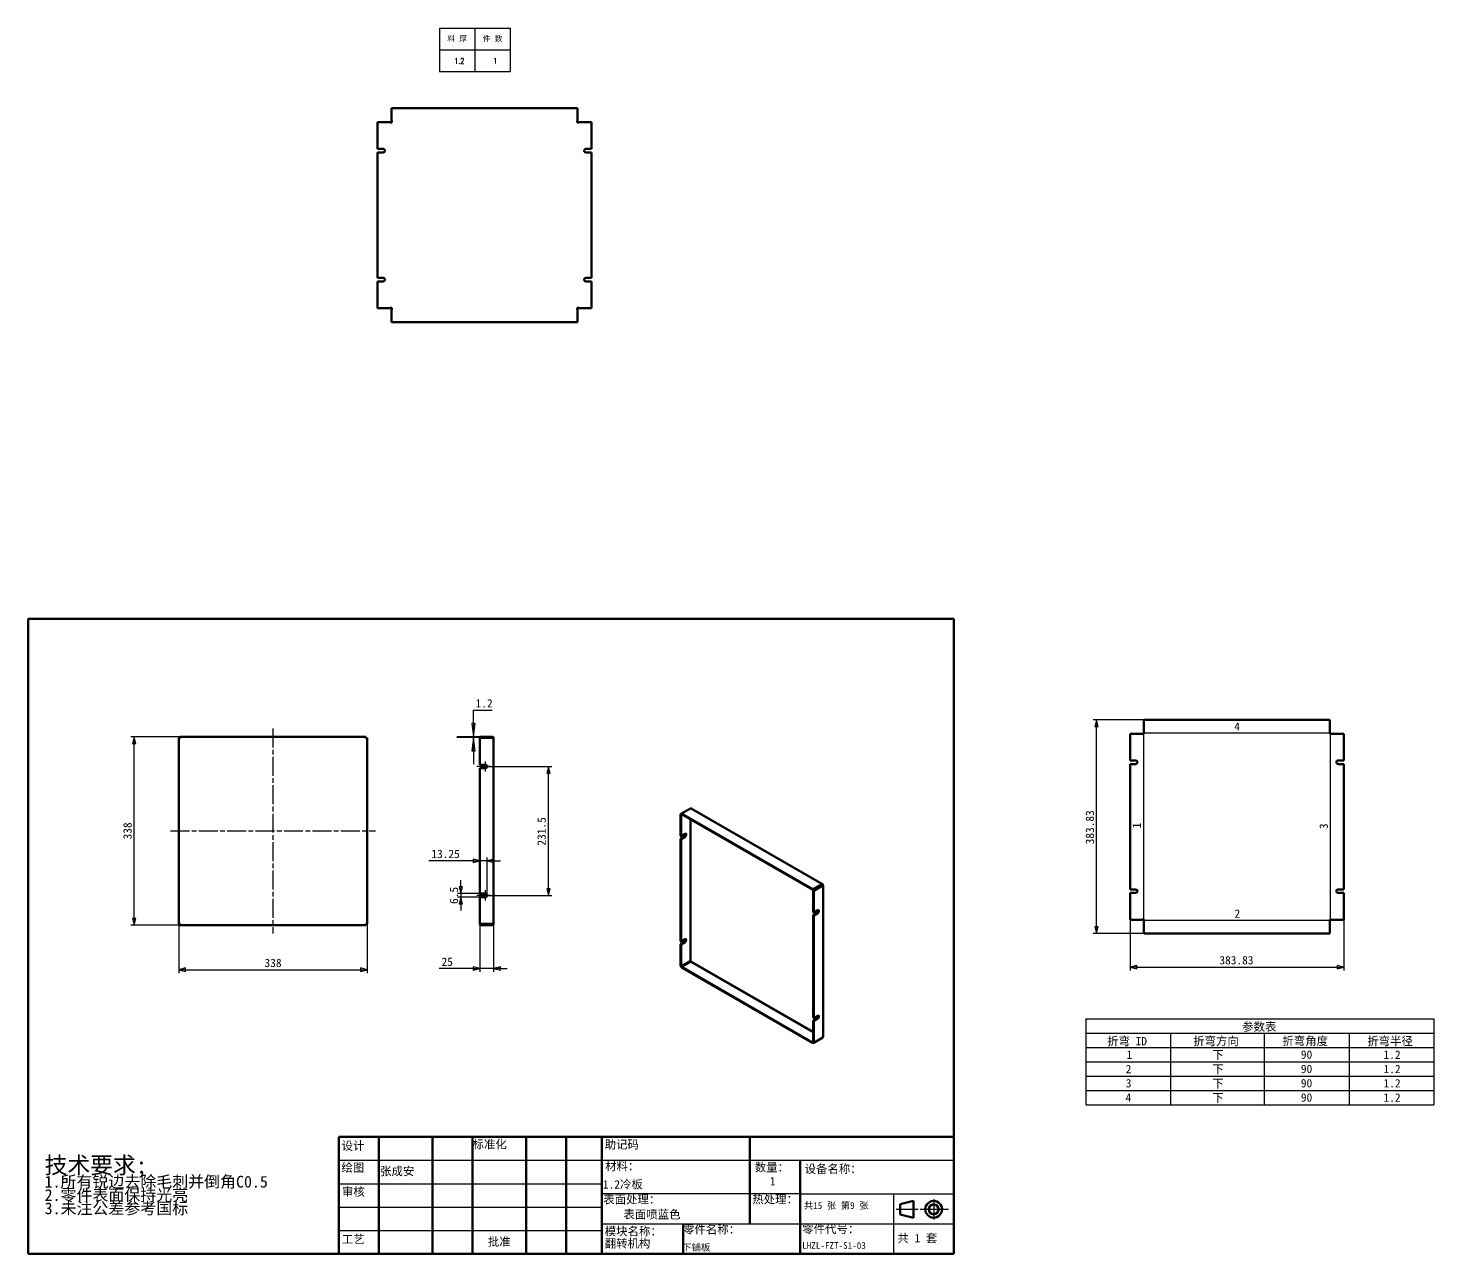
# Model space of a CAD drawing. Header units: millimetres. Extents: x 60 to 68084, y -19159 to 2261.
# Drawn here: x 60 to 2584, y 60 to 2261 of the extents above; entities that cross this region are included whole.
import ezdxf
from ezdxf.enums import TextEntityAlignment as Align

# ---------------------------------------------------------------- set-up
doc = ezdxf.new("R2010")
doc.units = ezdxf.units.MM
doc.header["$LTSCALE"] = 6
doc.linetypes.add('CHAIN', pattern=[0.3543, 0.2362, -0.0295, 0.0591, -0.0295])
for name, color, linetype, lineweight, true_color in [('中心标记 (ISO)', 1, 'Continuous', 25, 0xff0000), ('中心线 (ISO)', 1, 'Continuous', 25, 0xff0000), ('尺寸 (ISO)', 5, 'Continuous', 25, 0x0000ff)]:
    doc.layers.add(name, color=color, linetype=linetype, lineweight=lineweight, true_color=true_color)
for name, color, linetype, lineweight in [('可见 (ISO)', 7, 'Continuous', 50), ('可见窄的 (ISO)', 7, 'Continuous', 35), ('图框 (ISO)', 7, 'Continuous', 70), ('标题 (ISO)', 7, 'Continuous', 50), ('符号 (ISO)', 7, 'Continuous', 25)]:
    doc.layers.add(name, color=color, linetype=linetype, lineweight=lineweight)
doc.styles.add('DIM', font='romans.shx', dxfattribs={"width": 0.8, "bigfont": 'bigfont.shx'})
doc.styles.get("Standard").update_dxf_attribs({"font": 'simfang.ttf'})
doc.styles.add('文本样式19', font='tahoma.ttf')
doc.styles.add('文本样式91', font='simfang.ttf')
doc.styles.add('注释文本 (ISO)', font='simfang.ttf')
doc.dimstyles.new('默认 (GB)', dxfattribs={"dimscale": 6, "dimtxt": 2.5, "dimasz": 2, "dimexe": 1, "dimexo": 0, "dimgap": 0.75, "dimtad": 1, "dimtoh": 1, "dimrnd": 1e-08, "dimdsep": 46, "dimtxsty": '注释文本 (ISO)', "dimblk": 'Filled-2', "dimcen": 0.09, "dimdle": 10, "dimclrd": 256, "dimclre": 256, "dimclrt": 256, "dimaunit": 1, "dimadec": 3, "dimazin": 2, "dimtfac": 0.52, "dimtmove": 0, "dimatfit": 3, "dimldrblk": 'Filled-1', "dimfxl": 0, "dimtolj": 1, "dimlwd": -1, "dimlwe": -1, "dimarcsym": 0})
doc.dimstyles.new('默认 - 类型 1 (GB)', dxfattribs={"dimscale": 6, "dimtxt": 2.5, "dimasz": 4, "dimexe": 5, "dimexo": 0, "dimgap": 0.75, "dimtad": 1, "dimtoh": 1, "dimrnd": 1e-08, "dimdsep": 46, "dimtxsty": '注释文本 (ISO)', "dimblk": 'Filled-1', "dimcen": 0.09, "dimdle": 10, "dimclrd": 256, "dimclre": 256, "dimclrt": 256, "dimaunit": 1, "dimadec": 3, "dimazin": 2, "dimtfac": 1.4, "dimtmove": 0, "dimatfit": 3, "dimldrblk": 'Filled-1', "dimfxl": 0, "dimtolj": 1, "dimtzin": 0, "dimlwd": -1, "dimlwe": -1, "dimarcsym": 0})

# ---------------------------------------------------------------- blocks, each defined once
blk = doc.blocks.new('图框 A3-A4')
at = {"layer": '图框 (ISO)'}
for p, q in [((287, 200), (10, 200)), ((10, 200), (10, 10)), ((287, 10), (287, 200)), ((10, 10), (287, 10))]:
    blk.add_line(p, q, dxfattribs=at)
blk = doc.blocks.new('标题栏 GB1')
at = {"layer": '标题 (ISO)'}
for p, q in [((194.57, 65.23), (194.57, 72.23)), ((194.57, 72.23), (378.57, 72.23)), ((206.57, 65.23), (206.57, 72.23)), ((222.57, 65.23), (222.57, 72.23)), ((234.57, 65.23), (234.57, 72.23)), ((250.57, 65.23), (250.57, 72.23)), ((262.57, 65.23), (262.57, 72.23)), ((273.31, 65.23), (273.31, 72.23)), ((317.57, 65.23), (317.57, 72.23)), ((378.57, 72.23), (378.57, 65.23)), ((194.57, 37.23), (194.57, 65.23)), ((206.57, 37.23), (206.57, 65.23)), ((222.57, 44.23), (222.57, 65.23)), ((234.57, 37.23), (234.57, 65.23)), ((250.57, 37.23), (250.57, 65.23)), ((262.57, 37.23), (262.57, 65.23)), ((273.31, 65.23), (273.31, 37.23)), ((317.57, 55.23), (317.57, 65.23)), ((378.57, 65.23), (378.57, 37.23)), ((317.57, 55.23), (317.57, 46.23)), ((366.57, 53.06), (362.57, 52.06)), ((362.57, 52.06), (362.57, 49.06)), ((366.57, 48.06), (366.57, 53.06)), ((362.57, 49.06), (366.57, 48.06)), ((222.57, 44.23), (222.57, 37.23)), ((297.57, 46.23), (297.57, 37.23)), ((378.57, 37.23), (194.57, 37.23))]:
    blk.add_line(p, q, dxfattribs=at)
at = {"layer": '标题 (ISO)', "lineweight": 25}
for p, q in [((194.57, 65.23), (273.31, 65.23)), ((273.31, 65.23), (378.57, 65.23)), ((194.57, 58.23), (273.31, 58.23)), ((332.57, 55.23), (273.31, 55.23)), ((332.57, 55.23), (378.57, 55.23)), ((360.57, 55.23), (360.57, 46.23)), ((194.57, 51.23), (273.31, 51.23)), ((361.32, 50.56), (367.88, 50.56)), ((368.55, 50.56), (370.07, 50.56)), ((370.07, 50.56), (376.97, 50.56)), ((372.58, 53.56), (372.58, 47.56)), ((194.57, 44.23), (273.31, 44.23)), ((273.31, 46.23), (378.57, 46.23)), ((360.57, 46.23), (360.57, 37.23))]:
    blk.add_line(p, q, dxfattribs=at)
at = {"layer": '标题 (ISO)', "lineweight": 50}
blk.add_line((332.57, 65.23), (332.57, 37.23), dxfattribs=at)
at = {"layer": '标题 (ISO)'}
for radius in [2.5, 1.5]:
    blk.add_circle((372.57, 50.56), radius, dxfattribs=at)
at = {"layer": '标题 (ISO)', "char_height": 2.5, "style": '注释文本 (ISO)'}
for s, insert, attachment_point in [('\\f仿宋|b0|i0;标准化', (234.57, 71.28), 1), ('助记码', (274.11, 71.21), 1), ('\\f仿宋|b0|i0;设计', (195.38, 70.83), 1), ('\\f仿宋|b0|i0;绘图', (195.35, 64.28), 1), ('张成安', (206.92, 63.22), 1), ('\\f仿宋|b0|i0;材料：', (274.24, 64.72), 1), ('\\f仿宋|b0|i0;数量：', (319.04, 64.37), 1), ('\\f仿宋|b0|i0;审核', (195.48, 57.07), 1), ('\\f仿宋|b0|i0;热处理：', (318.29, 54.82), 1), ('\\f仿宋|b0|i0;批准', (242.57, 40.73), 5), ('\\f仿宋|b0|i0;零件名称：', (297.57, 45.8), 1), ('\\f仿宋|b0|i0;零件代号：', (333.25, 45.9), 1)]:
    blk.add_mtext(s, dxfattribs=dict(at, insert=insert, attachment_point=attachment_point))
at = {"layer": '标题 (ISO)', "char_height": 2.5, "attachment_point": 1, "style": '注释文本 (ISO)'}
for s, insert, line_spacing_factor in [('设备名称：\\P', (333.96, 63.91), 0.856364), ('模块名称：\\P\\fArial|b0|i0;\\H2.5000;翻转机构', (274.14, 45.23), 0.872369)]:
    blk.add_mtext(s, dxfattribs=dict(at, insert=insert, line_spacing_factor=line_spacing_factor))
at = {"layer": '标题 (ISO)', "attachment_point": 1, "style": '注释文本 (ISO)'}
for s, insert, char_height, width in [('\\f仿宋|b0|i0;表面处理：', (273.7, 54.78), 2.5, 18.7135), ('\\f仿宋|b0|i0;\\H2.0000;共15 张 第9 张', (333.72, 52.69), 2, 27.2374), ('\\f仿宋|b0|i0;工艺', (195.45, 42.85), 2.5, 7.4854), ('  共 1 套', (358.32, 43.18), 2.5, 17.7919)]:
    blk.add_mtext(s, dxfattribs=dict(at, insert=insert, char_height=char_height, width=width))
at = {"layer": '标题 (ISO)'}
for tag, p, height, style in [('材料_001', (273.59, 56.78), 2.5, '注释文本 (ISO)'), ('零件代号_001', (297.32, 38.16), 2, '文本样式91'), ('描述_001', (333.22, 38.74), 2, '文本样式91')]:
    blk.add_attdef(tag, p, '', height=height, dxfattribs=dict(at, style=style))
at = {"layer": '标题 (ISO)', "style": '文本样式91'}
blk.add_attdef('热处理', text='', height=2, dxfattribs=at).set_placement((318.2, 50.63), align=Align.TOP_LEFT)
at = {"layer": '标题 (ISO)', "style": '文本样式19'}
for tag, p in [('工程核准人', (256.57, 40.73)), ('工程批准日期', (267.94, 40.73))]:
    blk.add_attdef(tag, text='', height=1, dxfattribs=at).set_placement(p, align=Align.MIDDLE_CENTER)
blk = doc.blocks.new('Filled-2')
at = {"color": 0}
for p, q in [((0, 0), (-1, 0.25)), ((-1, 0.25), (-1, -0.25)), ((-1, 0), (0, 0)), ((-1, -0.25), (0, 0))]:
    blk.add_line(p, q, dxfattribs=at)
at = {"color": 0, "flags": 128}
blk.add_lwpolyline([(-1, -0.25), (0, 0), (-1, 0.25), (-1, -0.25)], dxfattribs=at)
at = {"color": 0}
blk.add_solid([(-1, -0.25), (0, 0), (-1, 0.25), (-1, -0.25)], dxfattribs=at)
blk = doc.blocks.new('*D8')
at = {"layer": 'Defpoints', "color": 0, "transparency": 16777216}
for p in [(330.6, 652.7), (668.6, 652.7), (668.6, 570.3)]:
    blk.add_point(p, dxfattribs=at)
at = {"layer": '尺寸 (ISO)', "transparency": 16777216}
for p, q in [((330.6, 652.7), (330.6, 564.3)), ((668.6, 652.7), (668.6, 564.3)), ((342.6, 570.3), (656.6, 570.3))]:
    blk.add_line(p, q, dxfattribs=at)
at = {"layer": '尺寸 (ISO)', "transparency": 16777216, "xscale": 12, "yscale": 12, "zscale": 12, "rotation": 180}
blk.add_blockref('Filled-2', (330.6, 570.3), dxfattribs=at)
at = {"layer": '尺寸 (ISO)', "transparency": 16777216, "xscale": 12, "yscale": 12, "zscale": 12}
blk.add_blockref('Filled-2', (668.6, 570.3), dxfattribs=at)
at = {"layer": '尺寸 (ISO)', "transparency": 16777216, "insert": (484.5, 590), "char_height": 15, "attachment_point": 1, "style": '注释文本 (ISO)'}
blk.add_mtext('\\A1;338', dxfattribs=at)
blk = doc.blocks.new('Filled-1')
at = {"color": 0}
for p, q in [((0, 0), (-1, 0.125)), ((-1, 0.125), (-1, -0.125)), ((-1, 0), (0, 0)), ((-1, -0.125), (0, 0))]:
    blk.add_line(p, q, dxfattribs=at)
at = {"color": 0, "flags": 128}
blk.add_lwpolyline([(-1, -0.125), (0, 0), (-1, 0.125), (-1, -0.125)], dxfattribs=at)
at = {"color": 0}
blk.add_solid([(-1, -0.125), (0, 0), (-1, 0.125), (-1, -0.125)], dxfattribs=at)
blk = doc.blocks.new('*D9')
at = {"layer": 'Defpoints', "color": 0, "transparency": 16777216}
for p in [(250.6, 988.3), (333, 988.3), (333, 650.3)]:
    blk.add_point(p, dxfattribs=at)
at = {"layer": '尺寸 (ISO)', "transparency": 16777216}
for p, q in [((333, 988.3), (244.6, 988.3)), ((250.6, 662.3), (250.6, 976.3)), ((333, 650.3), (244.6, 650.3))]:
    blk.add_line(p, q, dxfattribs=at)
at = {"layer": '尺寸 (ISO)', "transparency": 16777216, "xscale": 12, "yscale": 12, "zscale": 12}
for p, rotation in [((250.6, 988.3), 90), ((250.6, 650.3), 270)]:
    blk.add_blockref('Filled-2', p, dxfattribs=dict(at, rotation=rotation))
at = {"layer": '尺寸 (ISO)', "transparency": 16777216, "insert": (230.9, 804.1), "char_height": 15, "attachment_point": 1, "rotation": 90, "style": '注释文本 (ISO)'}
blk.add_mtext('\\A1;338', dxfattribs=at)
blk = doc.blocks.new('*D10')
at = {"layer": 'Defpoints', "color": 0, "transparency": 16777216}
for p in [(870.9, 652.4), (895.9, 652.7), (870.9, 572.4)]:
    blk.add_point(p, dxfattribs=at)
at = {"layer": '尺寸 (ISO)', "transparency": 16777216}
for p, q in [((870.9, 652.4), (870.9, 566.4)), ((895.9, 652.7), (895.9, 566.4)), ((858.9, 572.4), (797.8, 572.4)), ((895.9, 572.4), (870.9, 572.4)), ((907.9, 572.4), (919.9, 572.4))]:
    blk.add_line(p, q, dxfattribs=at)
at = {"layer": '尺寸 (ISO)', "transparency": 16777216, "xscale": 12, "yscale": 12, "zscale": 12}
blk.add_blockref('Filled-2', (870.9, 572.4), dxfattribs=at)
at = {"layer": '尺寸 (ISO)', "transparency": 16777216, "xscale": 12, "yscale": 12, "zscale": 12, "rotation": 180}
blk.add_blockref('Filled-2', (895.9, 572.4), dxfattribs=at)
at = {"layer": '尺寸 (ISO)', "transparency": 16777216, "insert": (802.3, 592), "char_height": 15, "attachment_point": 1, "style": '注释文本 (ISO)'}
blk.add_mtext('\\A1;25', dxfattribs=at)
blk = doc.blocks.new('*D11')
at = {"layer": 'Defpoints', "color": 0, "transparency": 16777216}
for p in [(870.9, 706.8), (836.7, 700.3), (870.9, 700.3)]:
    blk.add_point(p, dxfattribs=at)
at = {"layer": '尺寸 (ISO)', "transparency": 16777216}
for p, q in [((870.9, 706.8), (830.7, 706.8)), ((836.7, 718.8), (836.7, 730.8)), ((836.7, 706.8), (836.7, 700.3)), ((870.9, 700.3), (830.7, 700.3)), ((836.7, 688.3), (836.7, 676.3))]:
    blk.add_line(p, q, dxfattribs=at)
at = {"layer": '尺寸 (ISO)', "transparency": 16777216, "xscale": 12, "yscale": 12, "zscale": 12}
for p, rotation in [((836.7, 706.8), 270), ((836.7, 700.3), 90)]:
    blk.add_blockref('Filled-2', p, dxfattribs=dict(at, rotation=rotation))
at = {"layer": '尺寸 (ISO)', "transparency": 16777216, "insert": (817, 688.3), "char_height": 15, "attachment_point": 1, "rotation": 90, "style": '注释文本 (ISO)'}
blk.add_mtext('\\A1;6.5', dxfattribs=at)
blk = doc.blocks.new('*D12')
at = {"layer": 'Defpoints', "color": 0, "transparency": 16777216}
for p in [(880.9, 935.1), (994.2, 935.1), (884.1, 703.6)]:
    blk.add_point(p, dxfattribs=at)
at = {"layer": '尺寸 (ISO)', "transparency": 16777216}
for p, q in [((880.9, 935.1), (1000.2, 935.1)), ((994.2, 715.6), (994.2, 923.1)), ((884.1, 703.6), (1000.2, 703.6))]:
    blk.add_line(p, q, dxfattribs=at)
at = {"layer": '尺寸 (ISO)', "transparency": 16777216, "xscale": 12, "yscale": 12, "zscale": 12}
for p, rotation in [((994.2, 935.1), 90), ((994.2, 703.6), 270)]:
    blk.add_blockref('Filled-2', p, dxfattribs=dict(at, rotation=rotation))
at = {"layer": '尺寸 (ISO)', "transparency": 16777216, "insert": (974.4, 793.1), "char_height": 15, "attachment_point": 1, "rotation": 90, "style": '注释文本 (ISO)'}
blk.add_mtext('\\A1;231.5', dxfattribs=at)
blk = doc.blocks.new('*D13')
at = {"layer": 'Defpoints', "color": 0, "transparency": 16777216}
for p in [(884.1, 765.9), (870.9, 700.3), (884.1, 703.6)]:
    blk.add_point(p, dxfattribs=at)
at = {"layer": '尺寸 (ISO)', "transparency": 16777216}
for p, q in [((858.9, 765.9), (779.6, 765.9)), ((870.9, 700.3), (870.9, 771.9)), ((884.1, 765.9), (870.9, 765.9)), ((884.1, 703.6), (884.1, 771.9)), ((896.1, 765.9), (908.1, 765.9))]:
    blk.add_line(p, q, dxfattribs=at)
at = {"layer": '尺寸 (ISO)', "transparency": 16777216, "xscale": 12, "yscale": 12, "zscale": 12}
blk.add_blockref('Filled-2', (870.9, 765.9), dxfattribs=at)
at = {"layer": '尺寸 (ISO)', "transparency": 16777216, "xscale": 12, "yscale": 12, "zscale": 12, "rotation": 180}
blk.add_blockref('Filled-2', (884.1, 765.9), dxfattribs=at)
at = {"layer": '尺寸 (ISO)', "transparency": 16777216, "insert": (784.1, 785.7), "char_height": 15, "attachment_point": 1, "style": '注释文本 (ISO)'}
blk.add_mtext('\\A1;13.25', dxfattribs=at)
blk = doc.blocks.new('加工')
at = {"layer": '符号 (ISO)', "insert": (-36.68, 11.05), "char_height": 2.5, "width": 80.4946, "attachment_point": 1, "line_spacing_factor": 0.683636, "style": '注释文本 (ISO)'}
blk.add_mtext('{\\H2x;技术要求;\\P\\H0.7x;1.所有锐边去除毛刺并倒角C0.5\\H2.12498x; \\H0.47059x;\\P2.零件表面保持光亮\\H1.84035x; \\H0.54337x;\\P3.未注公差参考国标\\H1.80945x; }', dxfattribs=at)
blk = doc.blocks.new('*D14')
at = {"layer": 'Defpoints', "color": 0, "transparency": 16777216}
for p in [(2038.6, 660), (2422.5, 660), (2422.5, 575)]:
    blk.add_point(p, dxfattribs=at)
at = {"layer": '尺寸 (ISO)', "transparency": 16777216}
for p, q in [((2038.6, 660), (2038.6, 569)), ((2422.5, 660), (2422.5, 569)), ((2050.6, 575), (2410.5, 575))]:
    blk.add_line(p, q, dxfattribs=at)
at = {"layer": '尺寸 (ISO)', "transparency": 16777216, "xscale": 12, "yscale": 12, "zscale": 12, "rotation": 180}
blk.add_blockref('Filled-2', (2038.6, 575), dxfattribs=at)
at = {"layer": '尺寸 (ISO)', "transparency": 16777216, "xscale": 12, "yscale": 12, "zscale": 12}
blk.add_blockref('Filled-2', (2422.5, 575), dxfattribs=at)
at = {"layer": '尺寸 (ISO)', "transparency": 16777216, "insert": (2199, 594.8), "char_height": 15, "attachment_point": 1, "style": '注释文本 (ISO)'}
blk.add_mtext('\\A1;383.83', dxfattribs=at)
blk = doc.blocks.new('*D15')
at = {"layer": 'Defpoints', "color": 0, "transparency": 16777216}
for p in [(1978.6, 1018.9), (2063.6, 1018.9), (2063.6, 635)]:
    blk.add_point(p, dxfattribs=at)
at = {"layer": '尺寸 (ISO)', "transparency": 16777216}
for p, q in [((2063.6, 1018.9), (1972.6, 1018.9)), ((1978.6, 647), (1978.6, 1006.9)), ((2063.6, 635), (1972.6, 635))]:
    blk.add_line(p, q, dxfattribs=at)
at = {"layer": '尺寸 (ISO)', "transparency": 16777216, "xscale": 12, "yscale": 12, "zscale": 12}
for p, rotation in [((1978.6, 1018.9), 90), ((1978.6, 635), 270)]:
    blk.add_blockref('Filled-2', p, dxfattribs=dict(at, rotation=rotation))
at = {"layer": '尺寸 (ISO)', "transparency": 16777216, "insert": (1958.9, 795.3), "char_height": 15, "attachment_point": 1, "rotation": 90, "style": '注释文本 (ISO)'}
blk.add_mtext('\\A1;383.83', dxfattribs=at)
blk = doc.blocks.new('表格1')
at = {"layer": '符号 (ISO)'}
for p, q in [((326.51, 80.31), (430.69, 80.31)), ((326.51, 80.31), (326.51, 76.03)), ((430.69, 80.31), (430.69, 76.03)), ((326.51, 76.03), (430.69, 76.03)), ((326.51, 76.03), (326.51, 71.76)), ((351.91, 76.03), (351.91, 71.76)), ((379.89, 76.03), (379.89, 71.76)), ((405.29, 76.03), (405.29, 71.76)), ((430.69, 76.03), (430.69, 71.76)), ((326.51, 71.76), (430.69, 71.76)), ((326.51, 71.76), (326.51, 54.64)), ((351.91, 71.76), (351.91, 54.64)), ((379.89, 71.76), (379.89, 54.64)), ((405.29, 71.76), (405.29, 54.64)), ((430.69, 71.76), (430.69, 54.64)), ((326.51, 67.48), (430.69, 67.48)), ((326.51, 63.2), (430.69, 63.2)), ((326.51, 58.92), (430.69, 58.92)), ((326.51, 54.64), (430.69, 54.64))]:
    blk.add_line(p, q, dxfattribs=at)
at = {"layer": '符号 (ISO)', "char_height": 2.5, "attachment_point": 7, "style": '注释文本 (ISO)'}
for s, insert in [('参数表', (373.32, 76.43)), ('折弯 ID', (332.92, 72.13)), ('折弯方向', (358.67, 72.13)), ('折弯角度', (385.36, 72.13)), ('折弯半径', (410.76, 72.13)), ('1', (338.73, 68.34)), ('下', (364.38, 68.02)), ('90', (390.88, 68.34)), ('1.2', (415.63, 68.32)), ('2', (338.47, 64.07)), ('下', (364.38, 63.74)), ('90', (390.88, 64.06)), ('1.2', (415.63, 64.04)), ('3', (338.5, 59.78)), ('下', (364.38, 59.47)), ('90', (390.88, 59.78)), ('1.2', (415.63, 59.77)), ('4', (338.4, 55.52)), ('下', (364.38, 55.19)), ('90', (390.88, 55.5)), ('1.2', (415.63, 55.49))]:
    blk.add_mtext(s, dxfattribs=dict(at, insert=insert))
blk = doc.blocks.new('2dTransSymbol1')
at = {"layer": '符号 (ISO)', "insert": (343.01, 137.34), "char_height": 2.5, "attachment_point": 7, "rotation": 90, "style": '注释文本 (ISO)'}
blk.add_mtext('1', dxfattribs=at)
blk = doc.blocks.new('2dTransSymbol2')
at = {"layer": '符号 (ISO)', "insert": (371.01, 110.58), "char_height": 2.5, "attachment_point": 7, "style": '注释文本 (ISO)'}
blk.add_mtext('2', dxfattribs=at)
blk = doc.blocks.new('2dTransSymbol3')
at = {"layer": '符号 (ISO)', "insert": (399, 137.11), "char_height": 2.5, "attachment_point": 7, "rotation": 90, "style": '注释文本 (ISO)'}
blk.add_mtext('3', dxfattribs=at)
blk = doc.blocks.new('2dTransSymbol4')
at = {"layer": '符号 (ISO)', "insert": (370.95, 166.57), "char_height": 2.5, "attachment_point": 7, "style": '注释文本 (ISO)'}
blk.add_mtext('4', dxfattribs=at)
blk = doc.blocks.new('*D24')
at = {"transparency": 16777216}
for p, q in [((859.8, 1012.3), (859.8, 1036.3)), ((859.8, 1036.3), (893.3, 1036.3)), ((870.9, 988.3), (829.8, 988.3)), ((870.9, 987.1), (829.8, 987.1)), ((859.8, 987.1), (859.8, 988.3)), ((859.8, 963.1), (859.8, 939.1))]:
    blk.add_line(p, q, dxfattribs=at)
at = {"layer": 'Defpoints', "color": 0, "transparency": 16777216}
for p in [(859.8, 988.3), (870.9, 988.3), (870.9, 987.1)]:
    blk.add_point(p, dxfattribs=at)
at = {"transparency": 16777216, "xscale": 24, "yscale": 24, "zscale": 24}
for p, rotation in [((859.8, 988.3), 270), ((859.8, 987.1), 90)]:
    blk.add_blockref('Filled-1', p, dxfattribs=dict(at, rotation=rotation))
at = {"transparency": 16777216, "insert": (878.8, 1048.4), "char_height": 15, "attachment_point": 5, "style": '注释文本 (ISO)'}
blk.add_mtext('\\A1;1.2', dxfattribs=at)
blk = doc.blocks.new('*T26')
at = {"color": 0, "linetype": 'ByBlock', "lineweight": -2, "transparency": 16777216}
for p, q in [((0, 0), (127, 0)), ((0, 0), (0, -78)), ((63.5, 0), (63.5, -78)), ((127, 0), (127, -78)), ((0, -39), (127, -39)), ((0, -78), (127, -78))]:
    blk.add_line(p, q, dxfattribs=at)
at = {"color": 0, "transparency": 16777216, "char_height": 10, "width": 60.5, "attachment_point": 5}
for s, insert in [('{\\fSimSun|b0|i0|c134|p2;料 厚}', (31.75, -19.5)), ('{\\fSimSun|b0|i0|c134|p2;件 数}', (95.25, -19.5))]:
    blk.add_mtext(s, dxfattribs=dict(at, insert=insert))
blk = doc.blocks.new('拆图参数')
blk.add_blockref('*T26', (-63.5, 78))
at = {"style": 'DIM', "width": 0.8}
blk.add_attdef('6', text='', height=10, dxfattribs=at).set_placement((-37.1, 18.9), align=Align.MIDDLE_LEFT)
blk.add_attdef('1', text='', height=10, dxfattribs=at).set_placement((36.6, 19.3), align=Align.MIDDLE_CENTER)

msp = doc.modelspace()

# ---------------------------------------------------------------- linework, layer by layer
at = {"layer": '中心标记 (ISO)', "linetype": 'CHAIN', "ltscale": 4.49103}
for p, q in [((890.111, 935.069), (865.861, 935.069)), ((890.111, 703.569), (865.861, 703.569))]:
    msp.add_line(p, q, dxfattribs=at)
at = {"layer": '中心标记 (ISO)', "linetype": 'CHAIN', "ltscale": 3.426123}
for p, q in [((880.861, 944.319), (880.861, 925.819)), ((880.861, 712.819), (880.861, 694.319))]:
    msp.add_line(p, q, dxfattribs=at)
at = {"layer": '中心线 (ISO)', "linetype": 'CHAIN', "ltscale": 23.990969}
for p, q in [((499.556, 1003.319), (499.556, 635.319)), ((315.556, 819.319), (683.556, 819.319))]:
    msp.add_line(p, q, dxfattribs=at)
at = {"layer": '中心线 (ISO)'}
for p, q in [((2062.582, 993.556), (2062.582, 660.356)), ((2397.139, 994.913), (2063.939, 994.913)), ((2398.496, 660.356), (2398.496, 993.556)), ((2063.939, 658.998), (2397.139, 658.998))]:
    msp.add_line(p, q, dxfattribs=at)
at = {"layer": '可见 (ISO)'}
for p, q in [((712.546, 2116.929), (1046.449, 2116.929)), ((712.546, 2094.329), (712.546, 2116.929)), ((1046.449, 2116.929), (1046.449, 2094.329)), ((687.583, 2044.014), (687.583, 2091.966)), ((687.583, 2091.966), (710.183, 2091.966)), ((710.183, 2091.966), (710.183, 2091.614)), ((710.183, 2091.614), (712.898, 2091.614)), ((712.898, 2094.329), (712.546, 2094.329)), ((712.898, 2091.614), (712.898, 2094.329)), ((1046.449, 2094.329), (1046.098, 2094.329)), ((1046.098, 2094.329), (1046.098, 2091.614)), ((1046.098, 2091.614), (1048.812, 2091.614)), ((1048.812, 2091.614), (1048.812, 2091.966)), ((1048.812, 2091.966), (1071.412, 2091.966)), ((1071.412, 2091.966), (1071.412, 2044.014)), ((687.583, 2044.014), (697.583, 2044.014)), ((687.583, 1812.514), (687.583, 2037.514)), ((697.583, 2037.514), (687.583, 2037.514)), ((1061.412, 2044.014), (1071.412, 2044.014)), ((1071.412, 2037.514), (1061.412, 2037.514)), ((1071.412, 2037.514), (1071.412, 1812.514)), ((687.583, 1812.514), (697.583, 1812.514)), ((687.583, 1758.063), (687.583, 1806.014)), ((697.583, 1806.014), (687.583, 1806.014)), ((1061.412, 1812.514), (1071.412, 1812.514)), ((1071.412, 1806.014), (1061.412, 1806.014)), ((1071.412, 1806.014), (1071.412, 1758.063)), ((710.183, 1758.063), (687.583, 1758.063)), ((712.898, 1758.414), (710.183, 1758.414)), ((710.183, 1758.414), (710.183, 1758.063)), ((712.546, 1733.1), (712.546, 1755.7)), ((712.546, 1755.7), (712.898, 1755.7)), ((712.898, 1755.7), (712.898, 1758.414)), ((1046.098, 1758.414), (1046.098, 1755.7)), ((1048.812, 1758.414), (1046.098, 1758.414)), ((1046.098, 1755.7), (1046.449, 1755.7)), ((1046.449, 1755.7), (1046.449, 1733.1)), ((1048.812, 1758.063), (1048.812, 1758.414)), ((1071.412, 1758.063), (1048.812, 1758.063)), ((1046.449, 1733.1), (712.546, 1733.1)), ((2063.587, 1018.87), (2397.49, 1018.87)), ((2063.587, 996.27), (2063.587, 1018.87)), ((2397.49, 1018.87), (2397.49, 996.27)), ((330.556, 986.27), (330.556, 985.919)), ((331.756, 986.27), (330.556, 986.27)), ((332.956, 985.919), (330.556, 985.919)), ((330.556, 652.719), (330.556, 985.919)), ((331.756, 985.919), (331.756, 986.27)), ((332.956, 988.319), (332.605, 988.319)), ((332.605, 987.119), (332.605, 988.319)), ((332.956, 987.119), (332.605, 987.119)), ((332.956, 988.319), (332.956, 985.919)), ((332.956, 988.319), (666.156, 988.319)), ((666.156, 985.919), (666.156, 988.319)), ((666.508, 988.319), (666.156, 988.319)), ((666.156, 987.119), (666.508, 987.119)), ((668.556, 985.919), (666.156, 985.919)), ((666.508, 987.119), (666.508, 988.319)), ((667.356, 985.919), (667.356, 986.27)), ((667.356, 986.27), (668.556, 986.27)), ((668.556, 985.919), (668.556, 986.27)), ((668.556, 985.919), (668.556, 652.719)), ((893.461, 988.319), (870.861, 988.319)), ((870.861, 987.119), (870.861, 988.319)), ((893.461, 987.119), (870.861, 987.119)), ((870.861, 938.319), (870.861, 986.27)), ((870.861, 986.27), (893.461, 986.27)), ((893.461, 987.119), (893.461, 988.319)), ((893.461, 986.27), (893.461, 985.919)), ((895.861, 985.919), (893.461, 985.919)), ((895.861, 985.919), (895.861, 652.719)), ((2038.625, 945.956), (2038.625, 993.907)), ((2038.625, 993.907), (2061.225, 993.907)), ((2061.225, 993.907), (2061.225, 993.556)), ((2061.225, 993.556), (2063.939, 993.556)), ((2063.939, 996.27), (2063.587, 996.27)), ((2063.939, 993.556), (2063.939, 996.27)), ((2397.49, 996.27), (2397.139, 996.27)), ((2397.139, 996.27), (2397.139, 993.556)), ((2397.139, 993.556), (2399.853, 993.556)), ((2399.853, 993.556), (2399.853, 993.907)), ((2399.853, 993.907), (2422.453, 993.907)), ((2422.453, 993.907), (2422.453, 945.956)), ((870.861, 938.319), (880.861, 938.319)), ((2038.625, 945.956), (2048.625, 945.956)), ((2038.625, 714.456), (2038.625, 939.456)), ((2048.625, 939.456), (2038.625, 939.456)), ((2412.453, 945.956), (2422.453, 945.956)), ((2422.453, 939.456), (2412.453, 939.456)), ((2422.453, 939.456), (2422.453, 714.456)), ((880.861, 931.819), (870.861, 931.819)), ((870.861, 706.819), (870.861, 931.819)), ((1233.138, 850.545), (1249.119, 859.747)), ((1249.119, 859.747), (1249.367, 859.604)), ((1250.565, 859.722), (1486.173, 724.044)), ((1233.138, 850.538), (1231.69, 849.704)), ((1231.69, 849.704), (1231.69, 810.502)), ((1232.538, 849.216), (1231.69, 849.704)), ((1233.14, 849.562), (1232.538, 849.216)), ((1232.538, 849.216), (1232.538, 810.013)), ((1469.243, 714.581), (1233.138, 850.545)), ((1233.138, 849.564), (1233.138, 850.545)), ((1469.243, 713.6), (1233.138, 849.564)), ((1231.69, 810.502), (1232.538, 810.013)), ((1231.69, 805.188), (1238.761, 809.26)), ((1232.538, 810.013), (1239.609, 814.085)), ((1239.609, 808.771), (1232.538, 804.699)), ((1231.69, 805.188), (1231.69, 621.239)), ((1232.538, 804.699), (1231.69, 805.188)), ((1232.538, 804.699), (1232.538, 620.751)), ((870.861, 706.819), (880.861, 706.819)), ((1485.224, 723.784), (1469.243, 714.581)), ((1485.224, 722.803), (1469.243, 713.6)), ((1469.243, 713.6), (1469.243, 714.581)), ((1485.824, 721.763), (1469.843, 712.561)), ((1469.843, 673.358), (1469.843, 712.561)), ((1469.843, 712.561), (1470.692, 712.072)), ((1470.692, 712.072), (1486.672, 721.275)), ((1470.692, 672.869), (1470.692, 712.072)), ((1484.975, 723.927), (1485.224, 723.784)), ((1485.224, 722.803), (1485.224, 723.784)), ((1485.824, 722.453), (1486.672, 722.942)), ((1485.824, 721.763), (1486.672, 721.275)), ((1486.672, 721.275), (1486.672, 720.987)), ((1487.375, 721.965), (1487.375, 449.558)), ((2038.625, 714.456), (2048.625, 714.456)), ((2038.625, 660.004), (2038.625, 707.956)), ((2048.625, 707.956), (2038.625, 707.956)), ((2412.453, 714.456), (2422.453, 714.456)), ((2422.453, 707.956), (2412.453, 707.956)), ((2422.453, 707.956), (2422.453, 660.004)), ((880.861, 700.319), (870.861, 700.319)), ((870.861, 652.367), (870.861, 700.319)), ((1469.843, 673.358), (1470.692, 672.869)), ((1469.843, 668.044), (1476.914, 672.116)), ((1470.692, 667.555), (1469.843, 668.044)), ((1469.843, 484.096), (1469.843, 668.044)), ((1470.692, 672.869), (1477.763, 676.941)), ((1477.763, 671.627), (1470.692, 667.555)), ((1470.692, 483.607), (1470.692, 667.555)), ((2061.225, 660.004), (2038.625, 660.004)), ((2063.939, 660.356), (2061.225, 660.356)), ((2061.225, 660.356), (2061.225, 660.004)), ((2063.587, 635.041), (2063.587, 657.641)), ((2063.587, 657.641), (2063.939, 657.641)), ((2063.939, 657.641), (2063.939, 660.356)), ((2397.139, 660.356), (2397.139, 657.641)), ((2399.853, 660.356), (2397.139, 660.356)), ((2397.139, 657.641), (2397.49, 657.641)), ((2397.49, 657.641), (2397.49, 635.041)), ((2399.853, 660.004), (2399.853, 660.356)), ((2422.453, 660.004), (2399.853, 660.004)), ((330.556, 652.719), (330.556, 652.367)), ((330.556, 652.719), (332.956, 652.719)), ((331.756, 652.367), (330.556, 652.367)), ((331.756, 652.719), (331.756, 652.367)), ((332.956, 651.519), (332.605, 651.519)), ((332.605, 651.519), (332.605, 650.319)), ((332.605, 650.319), (332.956, 650.319)), ((332.956, 652.719), (332.956, 650.319)), ((666.156, 650.319), (332.956, 650.319)), ((666.156, 652.719), (668.556, 652.719)), ((666.156, 650.319), (666.156, 652.719)), ((666.156, 651.519), (666.508, 651.519)), ((666.156, 650.319), (666.508, 650.319)), ((666.508, 651.519), (666.508, 650.319)), ((667.356, 652.719), (667.356, 652.367)), ((667.356, 652.367), (668.556, 652.367)), ((668.556, 652.367), (668.556, 652.719)), ((893.461, 652.367), (870.861, 652.367)), ((893.461, 651.519), (870.861, 651.519)), ((870.861, 651.519), (870.861, 650.319)), ((870.861, 650.319), (893.461, 650.319)), ((893.461, 652.719), (893.461, 652.367)), ((893.461, 652.719), (895.861, 652.719)), ((893.461, 651.519), (893.461, 650.319)), ((2397.49, 635.041), (2063.587, 635.041)), ((1231.69, 621.239), (1232.538, 620.751)), ((1231.69, 615.925), (1238.761, 619.997)), ((1231.69, 615.925), (1231.69, 576.723)), ((1232.538, 615.437), (1231.69, 615.925)), ((1232.538, 620.751), (1239.609, 624.823)), ((1239.609, 619.509), (1232.538, 615.437)), ((1232.538, 615.437), (1232.538, 576.234)), ((1248.519, 585.437), (1232.538, 576.234)), ((1249.119, 584.398), (1233.138, 575.195)), ((1248.519, 585.724), (1248.519, 585.437)), ((1249.367, 584.254), (1249.119, 584.398)), ((1232.538, 576.234), (1231.69, 576.723)), ((1233.138, 575.195), (1469.243, 439.231)), ((1233.138, 575.195), (1233.138, 574.214)), ((1233.138, 574.214), (1469.243, 438.25)), ((1469.843, 484.096), (1470.692, 483.607)), ((1469.843, 478.782), (1476.914, 482.854)), ((1470.692, 483.607), (1477.763, 487.679)), ((1477.763, 482.365), (1470.692, 478.293)), ((1470.692, 478.293), (1469.843, 478.782)), ((1469.843, 439.579), (1469.843, 478.782)), ((1470.692, 439.091), (1470.692, 478.293)), ((1469.243, 438.25), (1485.224, 447.453)), ((1469.845, 439.578), (1469.243, 439.231)), ((1469.243, 439.231), (1469.243, 438.25)), ((1469.843, 439.579), (1470.692, 439.091)), ((1486.672, 448.293), (1470.692, 439.091)), ((1485.224, 447.459), (1485.224, 447.453)), ((1486.672, 448.581), (1486.672, 448.293))]:
    msp.add_line(p, q, dxfattribs=at)
for centre, radius, start, end in [((697.583, 2040.764), 3.25, 270, 90), ((1061.412, 2040.764), 3.25, 90, 270), ((697.583, 1809.264), 3.25, 270, 90), ((1061.412, 1809.264), 3.25, 90, 270), ((893.461, 985.919), 2.4, 0, 90), ((893.461, 985.919), 1.2, 0, 90), ((880.861, 935.069), 3.25, 270, 90), ((2048.625, 942.706), 3.25, 270, 90), ((2412.453, 942.706), 3.25, 90, 270), ((880.861, 703.569), 3.25, 270, 90), ((2048.625, 711.206), 3.25, 270, 90), ((2412.453, 711.206), 3.25, 90, 270), ((893.461, 652.719), 2.4, 270, 0), ((893.461, 652.719), 1.2, 270, 0)]:
    msp.add_arc(centre, radius, start, end, dxfattribs=at)
for centre, major_axis, ratio, start_param, end_param in [((1249.367, 857.642), (1.198, 2.08), 0.57809312, 0, 0.78346445), ((1238.761, 811.917), (1.622, 2.816), 0.57809312, 3.92505711, 6.01956014), ((1239.609, 811.428), (1.622, 2.816), 0.57809312, 3.92505711, 7.06664976), ((1484.975, 721.965), (1.198, 2.08), 0.57809312, 5.49585344, 7.06664976), ((1484.975, 721.965), (0.599, 1.04), 0.57809312, 5.49585344, 6.7693984), ((1484.975, 721.965), (1.2, 0), 0.5758617, 5.79622571, 7.06858347), ((1484.975, 721.965), (2.4, 0), 0.5758617, 5.49778714, 7.06858347), ((1476.914, 674.773), (1.622, 2.816), 0.57809312, 3.92505711, 6.01956014), ((1477.763, 674.284), (1.622, 2.816), 0.57809312, 3.92505711, 7.06664976), ((1238.761, 622.654), (1.622, 2.816), 0.57809312, 3.92505711, 6.01956014), ((1239.609, 622.166), (1.622, 2.816), 0.57809312, 3.92505711, 7.06664976), ((1249.367, 585.236), (-1.2, 0), 0.5758617, 3.92699082, 5.49778714), ((1249.367, 585.236), (-0.599, -1.04), 0.57809312, 0.78346445, 2.35426078), ((1476.914, 485.511), (1.622, 2.816), 0.57809312, 3.92505711, 6.01956014), ((1477.763, 485.022), (1.622, 2.816), 0.57809312, 3.92505711, 7.06664976), ((1484.975, 449.558), (2.4, 0), 0.5758617, 5.49778714, 6.28318531)]:
    msp.add_ellipse(centre, major_axis=major_axis, ratio=ratio, start_param=start_param, end_param=end_param, dxfattribs=at)
at = {"layer": '可见窄的 (ISO)'}
for p, q in [((1484.975, 723.927), (1249.367, 859.604)), ((1248.519, 585.724), (1248.519, 840.707)), ((1250.216, 839.729), (1250.216, 585.724)), ((1239.609, 808.771), (1238.761, 809.26)), ((1485.824, 722.453), (1485.22, 722.801)), ((1485.824, 721.763), (1485.824, 722.453)), ((1486.672, 448.581), (1486.672, 720.987)), ((1476.914, 672.116), (1477.763, 671.627)), ((1239.609, 619.509), (1238.761, 619.997)), ((1469.843, 457.291), (1249.367, 584.254)), ((1250.216, 585.724), (1469.843, 459.249)), ((1476.914, 482.854), (1477.763, 482.365))]:
    msp.add_line(p, q, dxfattribs=at)

# ---------------------------------------------------------------- block references
msp.add_blockref('拆图参数', (862.21, 2182.818)).add_auto_attribs({'1': '1', '6': '1.2'})
at = {"xscale": 6, "yscale": 6, "zscale": 6}
for name, p in [('图框 A3-A4', (0, 0)), ('表格1', (0, 0)), ('加工', (309.723, 168.021))]:
    msp.add_blockref(name, p, dxfattribs=at)
msp.add_blockref('标题栏 GB1', (-549.427, -163.351), dxfattribs=at).add_auto_attribs({'零件代号_001': '下铺板', '描述_001': 'LHZL-FZT-S1-03', '材料_001': '1.2冷板'})
at = {"layer": '符号 (ISO)', "xscale": 6, "yscale": 6, "zscale": 6}
for name in ['2dTransSymbol4', '2dTransSymbol1', '2dTransSymbol3', '2dTransSymbol2']:
    msp.add_blockref(name, (0, 0), dxfattribs=at)

# ---------------------------------------------------------------- texts
at = {"layer": '符号 (ISO)', "insert": (1392, 198), "char_height": 15, "attachment_point": 1, "style": '注释文本 (ISO)'}
msp.add_mtext('{1}', dxfattribs=at)
at = {"layer": '符号 (ISO)', "insert": (1129.064, 138.347), "char_height": 15, "width": 112.2807, "attachment_point": 1, "style": '注释文本 (ISO)'}
msp.add_mtext('{表面喷蓝色}', dxfattribs=at)

# ---------------------------------------------------------------- dimensions: what is measured, and where the dimension line sits
dim = msp.add_linear_dim(base=(859.774, 988.319), p1=(870.861, 987.119), p2=(870.861, 988.319), angle=90, dimstyle='默认 - 类型 1 (GB)')
dim.commit()
dim.dimension.update_dxf_attribs({"geometry": '*D24', "text_midpoint": (878.802, 1048.447)})
at = {"layer": '尺寸 (ISO)'}
for base, p1, p2, angle, override, picture, middle in [((1978.625, 1018.87), (2063.587, 635.041), (2063.587, 1018.87), 90, {"dimtoh": 0, "dimdec": 2, "dimtp": 0, "dimtm": 0, "dimtdec": 2, "dimtofl": 0, "dimatfit": 1}, '*D15', (1978.625, 826.896)), ((250.556, 988.319), (332.956, 650.319), (332.956, 988.319), 90, {"dimtoh": 0, "dimdec": 2, "dimtp": 0, "dimtm": 0, "dimtdec": 2, "dimtofl": 0, "dimatfit": 1}, '*D9', (250.556, 819.239)), ((994.181, 935.069), (884.111, 703.569), (880.861, 935.069), 90, {"dimtoh": 0, "dimdec": 2, "dimtp": 0, "dimtm": 0, "dimtdec": 2, "dimtofl": 0, "dimatfit": 1}, '*D12', (994.181, 819.319)), ((836.714, 700.319), (870.861, 706.819), (870.861, 700.319), 270, {"dimtoh": 0, "dimdec": 2, "dimtp": 0, "dimtm": 0, "dimtdec": 2, "dimtofl": 1, "dimatfit": 1}, '*D11', (836.714, 703.569)), ((870.861, 572.367), (895.861, 652.719), (870.861, 652.367), 180, {"dimtoh": 0, "dimdec": 2, "dimtp": 0, "dimtm": 0, "dimtdec": 2, "dimtofl": 1, "dimatfit": 1}, '*D10', (812.022, 572.367))]:
    dim = msp.add_linear_dim(base=base, p1=p1, p2=p2, angle=angle, dimstyle='默认 (GB)', override=override, dxfattribs=at)
    dim.commit()
    dim.dimension.update_dxf_attribs({"geometry": picture, "text_midpoint": middle, "dimtype": 160})
for base, p1, p2, override, picture, middle in [((884.111, 765.938), (870.861, 700.319), (884.111, 703.569), {"dimtoh": 0, "dimdec": 2, "dimtp": 0, "dimtm": 0, "dimtdec": 2, "dimtofl": 1, "dimatfit": 1}, '*D13', (809.617, 765.938)), ((2422.453, 575.041), (2038.625, 660.004), (2422.453, 660.004), {"dimtoh": 0, "dimdec": 2, "dimtp": 0, "dimtm": 0, "dimtdec": 2, "dimtofl": 0, "dimatfit": 1}, '*D14', (2230.599, 575.041)), ((668.556, 570.319), (330.556, 652.719), (668.556, 652.719), {"dimtoh": 0, "dimdec": 2, "dimtp": 0, "dimtm": 0, "dimtdec": 2, "dimtofl": 0, "dimatfit": 1}, '*D8', (499.636, 570.319))]:
    dim = msp.add_linear_dim(base=base, p1=p1, p2=p2, dimstyle='默认 (GB)', override=override, dxfattribs=at)
    dim.commit()
    dim.dimension.update_dxf_attribs({"geometry": picture, "text_midpoint": middle, "dimtype": 160})

doc.saveas('drawing.dxf')
